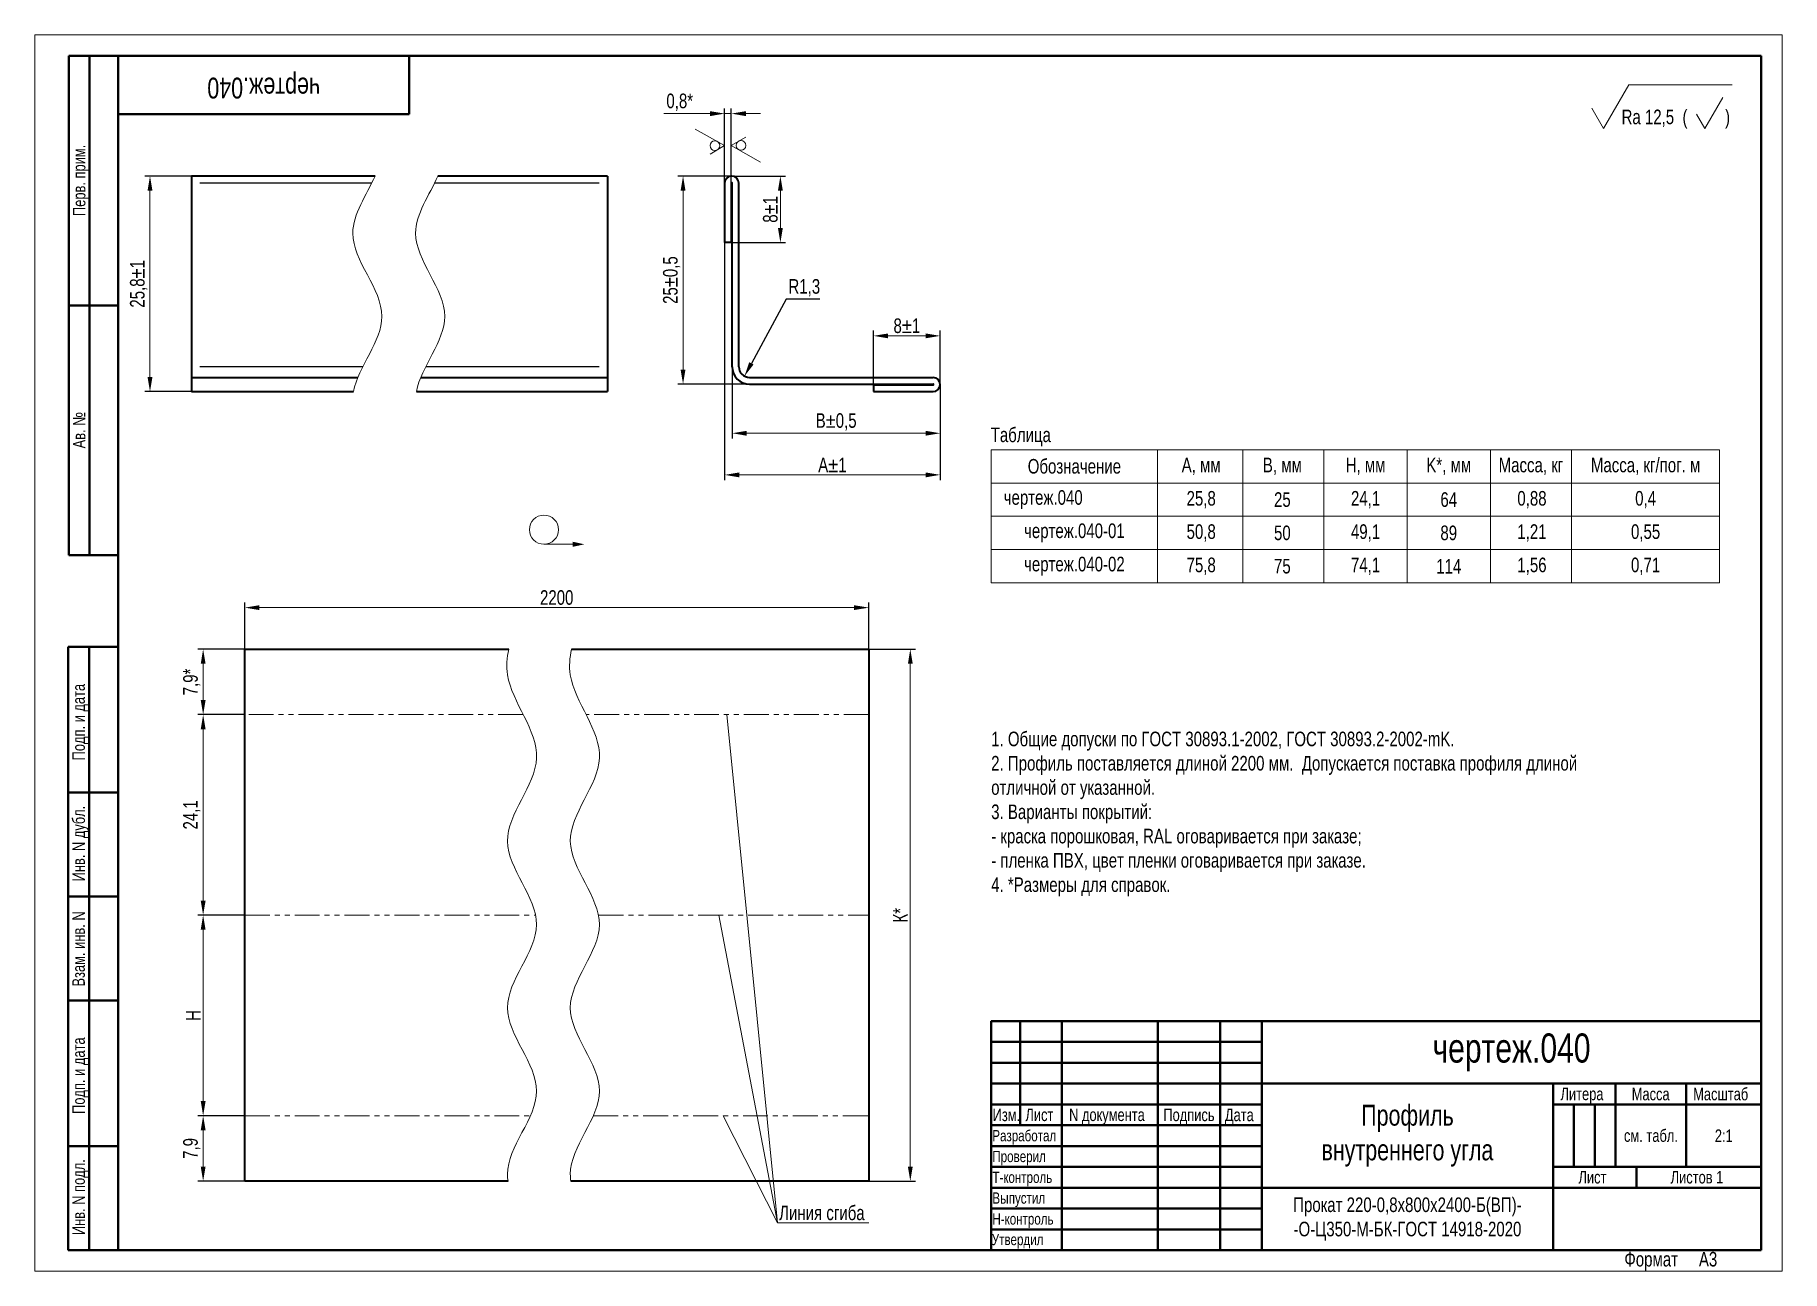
# Model space of a CAD drawing. Header units: millimetres. Extents: x 8320 to 8740, y -709 to -412.
import ezdxf

# ---------------------------------------------------------------- set-up
doc = ezdxf.new("R2010")
doc.units = ezdxf.units.MM
doc.linetypes.add('LT_07', pattern=[20, 10, -2, 2, -2, 2, -2])
for name, color, linetype, lineweight in [('Layer_02', 5, 'Continuous', 13), ('Layer_03', 1, 'Continuous', 13), ('Layer_05', 5, 'Continuous', 13), ('Layer_06', 7, 'Continuous', 35), ('Layer_07', 6, 'Continuous', 13), ('Layer_08', 7, 'Continuous', 40)]:
    doc.layers.add(name, color=color, linetype=linetype, lineweight=lineweight)
doc.styles.add('Style_02', font='ARIALNI_0.TTF', dxfattribs={"width": 0.9, "height": 3.5})
doc.dimstyles.new('DimStyle_03', dxfattribs={"dimtxt": 3.5, "dimasz": 2.5, "dimexe": 1.25, "dimexo": 0.625, "dimtad": 1, "dimtxsty": 'Style_02', "dimcen": 2.5, "dimazin": 3, "dimtfac": 1, "dimtmove": 0, "dimatfit": 3})
doc.dimstyles.new('DimStyle_04', dxfattribs={"dimtxt": 3.5, "dimasz": 2.5, "dimexe": 1.25, "dimexo": 0, "dimtad": 1, "dimlfac": 2, "dimtxsty": 'Style_02', "dimcen": 2.5, "dimazin": 3, "dimtfac": 1, "dimtmove": 0, "dimatfit": 3})

# ---------------------------------------------------------------- blocks, each defined once
blk = doc.blocks.new('*D100')
at = {"layer": 'Layer_03', "color": 0, "lineweight": -2, "ltscale": 0.04, "transparency": 16777216}
for p, q in [((8486.22, -461.7), (8486.22, -518.75)), ((8538.02, -495.8), (8538.02, -518.75))]:
    blk.add_line(p, q, dxfattribs=at)
at = {"layer": 'Layer_03', "color": 0, "ltscale": 0.04, "transparency": 16777216}
blk.add_line((8534.52, -517.5), (8489.72, -517.5), dxfattribs=at)
at = {"layer": 'Layer_03', "color": 0, "lineweight": 50, "ltscale": 0.04, "transparency": 16777216}
for points in [[(8489.72, -516.92), (8489.72, -518.09), (8486.22, -517.5)], [(8534.52, -516.92), (8534.52, -518.09), (8538.02, -517.5)]]:
    blk.add_solid(points, dxfattribs=at)
at = {"layer": 'Layer_03', "color": 0, "ltscale": 0.04, "transparency": 16777216, "insert": (8512.12, -515.12), "char_height": 3.5, "attachment_point": 5, "style": 'Style_02'}
blk.add_mtext('А%%P1', dxfattribs=at)
blk = doc.blocks.new('*D101')
at = {"layer": 'Layer_03', "color": 0, "lineweight": -2, "ltscale": 0.04, "transparency": 16777216}
for p, q in [((8501.02, -475.28), (8492.65, -490.71)), ((8509.09, -475.28), (8501.02, -475.28))]:
    blk.add_line(p, q, dxfattribs=at)
at = {"layer": 'Layer_03', "color": 0, "lineweight": 50, "ltscale": 0.04, "transparency": 16777216}
blk.add_solid([(8492.13, -490.43), (8493.16, -490.99), (8490.98, -493.79)], dxfattribs=at)
at = {"layer": 'Layer_03', "color": 0, "ltscale": 0.04, "transparency": 16777216, "insert": (8505.37, -472.54), "char_height": 3.5, "attachment_point": 5, "style": 'Style_02'}
blk.add_mtext('R1,3', dxfattribs=at)
blk = doc.blocks.new('*D102')
at = {"layer": 'Layer_03', "color": 0, "lineweight": -2, "ltscale": 0.04, "transparency": 16777216}
for p, q in [((8358.07, -445.7), (8346.82, -445.7)), ((8358.07, -497.5), (8346.82, -497.5))]:
    blk.add_line(p, q, dxfattribs=at)
at = {"layer": 'Layer_03', "color": 0, "ltscale": 0.04, "transparency": 16777216}
blk.add_line((8348.07, -449.2), (8348.07, -494), dxfattribs=at)
at = {"layer": 'Layer_03', "color": 0, "lineweight": 50, "ltscale": 0.04, "transparency": 16777216}
for points in [[(8347.49, -449.2), (8348.66, -449.2), (8348.07, -445.7)], [(8347.49, -494), (8348.66, -494), (8348.07, -497.5)]]:
    blk.add_solid(points, dxfattribs=at)
at = {"layer": 'Layer_03', "color": 0, "ltscale": 0.04, "transparency": 16777216, "insert": (8345.34, -471.6), "char_height": 3.5, "attachment_point": 5, "rotation": 90, "style": 'Style_02'}
blk.add_mtext('25,8%%P1', dxfattribs=at)
blk = doc.blocks.new('*D103')
at = {"layer": 'Defpoints', "color": 0, "lineweight": 50, "ltscale": 0.04, "transparency": 16777216}
for p in [(8360.85, -559.4), (8370.85, -559.4), (8370.85, -575.11)]:
    blk.add_point(p, dxfattribs=at)
at = {"layer": 'Layer_03', "color": 0, "lineweight": -2, "ltscale": 0.04, "transparency": 16777216}
for p, q in [((8370.85, -559.4), (8359.6, -559.4)), ((8370.85, -575.11), (8359.6, -575.11))]:
    blk.add_line(p, q, dxfattribs=at)
at = {"layer": 'Layer_03', "color": 0, "ltscale": 0.04, "transparency": 16777216}
blk.add_line((8360.85, -571.61), (8360.85, -562.9), dxfattribs=at)
at = {"layer": 'Layer_03', "color": 0, "lineweight": 50, "ltscale": 0.04, "transparency": 16777216}
for points in [[(8360.27, -562.9), (8361.44, -562.9), (8360.85, -559.4)], [(8360.27, -571.61), (8361.44, -571.61), (8360.85, -575.11)]]:
    blk.add_solid(points, dxfattribs=at)
at = {"layer": 'Layer_03', "color": 0, "ltscale": 0.04, "transparency": 16777216, "insert": (8358.12, -567.26), "char_height": 3.5, "attachment_point": 5, "rotation": 90, "style": 'Style_02'}
blk.add_mtext('7,9*', dxfattribs=at)
blk = doc.blocks.new('*D104')
at = {"layer": 'Layer_03', "color": 0, "lineweight": -2, "ltscale": 0.04, "transparency": 16777216}
for p, q in [((8370.85, -575.11), (8359.6, -575.11)), ((8370.85, -623.3), (8359.6, -623.3))]:
    blk.add_line(p, q, dxfattribs=at)
at = {"layer": 'Layer_03', "color": 0, "ltscale": 0.04, "transparency": 16777216}
blk.add_line((8360.85, -619.8), (8360.85, -578.61), dxfattribs=at)
at = {"layer": 'Layer_03', "color": 0, "lineweight": 50, "ltscale": 0.04, "transparency": 16777216}
for points in [[(8360.27, -578.61), (8361.44, -578.61), (8360.85, -575.11)], [(8360.27, -619.8), (8361.44, -619.8), (8360.85, -623.3)]]:
    blk.add_solid(points, dxfattribs=at)
at = {"layer": 'Layer_03', "color": 0, "ltscale": 0.04, "transparency": 16777216, "insert": (8358.12, -599.2), "char_height": 3.5, "attachment_point": 5, "rotation": 90, "style": 'Style_02'}
blk.add_mtext('24,1', dxfattribs=at)
blk = doc.blocks.new('*D105')
at = {"layer": 'Layer_03', "color": 0, "lineweight": -2, "ltscale": 0.04, "transparency": 16777216}
for p, q in [((8370.85, -623.3), (8359.6, -623.3)), ((8370.85, -671.48), (8359.6, -671.48))]:
    blk.add_line(p, q, dxfattribs=at)
at = {"layer": 'Layer_03', "color": 0, "ltscale": 0.04, "transparency": 16777216}
blk.add_line((8360.85, -667.98), (8360.85, -626.8), dxfattribs=at)
at = {"layer": 'Layer_03', "color": 0, "lineweight": 50, "ltscale": 0.04, "transparency": 16777216}
for points in [[(8360.27, -626.8), (8361.44, -626.8), (8360.85, -623.3)], [(8360.27, -667.98), (8361.44, -667.98), (8360.85, -671.48)]]:
    blk.add_solid(points, dxfattribs=at)
at = {"layer": 'Layer_03', "color": 0, "ltscale": 0.04, "transparency": 16777216, "insert": (8358.48, -647.39), "char_height": 3.5, "attachment_point": 5, "rotation": 90, "style": 'Style_02'}
blk.add_mtext('Н', dxfattribs=at)
blk = doc.blocks.new('*D106')
at = {"layer": 'Layer_03', "color": 0, "lineweight": -2, "ltscale": 0.04, "transparency": 16777216}
for p, q in [((8370.85, -671.48), (8359.6, -671.48)), ((8370.85, -687.19), (8359.6, -687.19))]:
    blk.add_line(p, q, dxfattribs=at)
at = {"layer": 'Layer_03', "color": 0, "ltscale": 0.04, "transparency": 16777216}
blk.add_line((8360.85, -683.69), (8360.85, -674.98), dxfattribs=at)
at = {"layer": 'Layer_03', "color": 0, "lineweight": 50, "ltscale": 0.04, "transparency": 16777216}
for points in [[(8360.27, -674.98), (8361.44, -674.98), (8360.85, -671.48)], [(8360.27, -683.69), (8361.44, -683.69), (8360.85, -687.19)]]:
    blk.add_solid(points, dxfattribs=at)
at = {"layer": 'Layer_03', "color": 0, "ltscale": 0.04, "transparency": 16777216, "insert": (8358.12, -679.34), "char_height": 3.5, "attachment_point": 5, "rotation": 90, "style": 'Style_02'}
blk.add_mtext('7,9', dxfattribs=at)
blk = doc.blocks.new('*D107')
at = {"layer": 'Layer_03', "color": 0, "lineweight": -2, "ltscale": 0.04, "transparency": 16777216}
for p, q in [((8520.85, -559.4), (8532.1, -559.4)), ((8520.85, -687.19), (8532.1, -687.19))]:
    blk.add_line(p, q, dxfattribs=at)
at = {"layer": 'Layer_03', "color": 0, "ltscale": 0.04, "transparency": 16777216}
blk.add_line((8530.85, -562.9), (8530.85, -683.69), dxfattribs=at)
at = {"layer": 'Layer_03', "color": 0, "lineweight": 50, "ltscale": 0.04, "transparency": 16777216}
for points in [[(8530.27, -562.9), (8531.44, -562.9), (8530.85, -559.4)], [(8530.27, -683.69), (8531.44, -683.69), (8530.85, -687.19)]]:
    blk.add_solid(points, dxfattribs=at)
at = {"layer": 'Layer_03', "color": 0, "ltscale": 0.04, "transparency": 16777216, "insert": (8528.46, -623.3), "char_height": 3.5, "attachment_point": 5, "rotation": 90, "style": 'Style_02'}
blk.add_mtext('К*', dxfattribs=at)
blk = doc.blocks.new('*D108')
at = {"layer": 'Layer_03', "color": 0, "lineweight": -2, "ltscale": 0.04, "transparency": 16777216}
for p, q in [((8370.85, -559.4), (8370.85, -548.15)), ((8520.85, -559.4), (8520.85, -548.15))]:
    blk.add_line(p, q, dxfattribs=at)
at = {"layer": 'Layer_03', "color": 0, "ltscale": 0.04, "transparency": 16777216}
blk.add_line((8374.35, -549.4), (8517.35, -549.4), dxfattribs=at)
at = {"layer": 'Layer_03', "color": 0, "lineweight": 50, "ltscale": 0.04, "transparency": 16777216}
for points in [[(8374.35, -548.82), (8374.35, -549.98), (8370.85, -549.4)], [(8517.35, -548.82), (8517.35, -549.98), (8520.85, -549.4)]]:
    blk.add_solid(points, dxfattribs=at)
at = {"layer": 'Layer_03', "color": 0, "ltscale": 0.04, "transparency": 16777216, "insert": (8445.85, -546.99), "char_height": 3.5, "attachment_point": 5, "style": 'Style_02'}
blk.add_mtext('2200', dxfattribs=at)
blk = doc.blocks.new('*D109')
at = {"layer": 'Layer_03', "color": 0, "lineweight": -2, "ltscale": 0.04, "transparency": 16777216}
for p, q in [((8488.02, -491.5), (8488.02, -508.75)), ((8538.02, -495.8), (8538.02, -508.75))]:
    blk.add_line(p, q, dxfattribs=at)
at = {"layer": 'Layer_03', "color": 0, "ltscale": 0.04, "transparency": 16777216}
blk.add_line((8491.52, -507.5), (8534.52, -507.5), dxfattribs=at)
at = {"layer": 'Layer_03', "color": 0, "lineweight": 50, "ltscale": 0.04, "transparency": 16777216}
for points in [[(8491.52, -506.92), (8491.52, -508.09), (8488.02, -507.5)], [(8534.52, -506.92), (8534.52, -508.09), (8538.02, -507.5)]]:
    blk.add_solid(points, dxfattribs=at)
at = {"layer": 'Layer_03', "color": 0, "ltscale": 0.04, "transparency": 16777216, "insert": (8513.02, -504.77), "char_height": 3.5, "attachment_point": 5, "style": 'Style_02'}
blk.add_mtext('В%%P0,5', dxfattribs=at)
blk = doc.blocks.new('*D110')
at = {"layer": 'Layer_03', "color": 0, "ltscale": 0.04, "transparency": 16777216}
for p, q in [((8482.72, -430.7), (8471.63, -430.7)), ((8487.82, -430.7), (8486.22, -430.7)), ((8491.32, -430.7), (8494.82, -430.7))]:
    blk.add_line(p, q, dxfattribs=at)
at = {"layer": 'Layer_03', "color": 0, "lineweight": -2, "ltscale": 0.04, "transparency": 16777216}
for p, q in [((8486.22, -447.4), (8486.22, -429.45)), ((8487.82, -447.4), (8487.82, -429.45))]:
    blk.add_line(p, q, dxfattribs=at)
at = {"layer": 'Layer_03', "color": 0, "lineweight": 50, "ltscale": 0.04, "transparency": 16777216}
for points in [[(8482.72, -430.12), (8482.72, -431.29), (8486.22, -430.7)], [(8491.32, -430.12), (8491.32, -431.29), (8487.82, -430.7)]]:
    blk.add_solid(points, dxfattribs=at)
at = {"layer": 'Layer_03', "color": 0, "ltscale": 0.04, "transparency": 16777216, "insert": (8475.42, -427.97), "char_height": 3.5, "attachment_point": 5, "style": 'Style_02'}
blk.add_mtext('0,8*', dxfattribs=at)
blk = doc.blocks.new('*D111')
at = {"layer": 'Layer_03', "color": 0, "lineweight": -2, "ltscale": 0.04, "transparency": 16777216}
for p, q in [((8487.92, -445.7), (8474.97, -445.7)), ((8492.22, -495.7), (8474.97, -495.7))]:
    blk.add_line(p, q, dxfattribs=at)
at = {"layer": 'Layer_03', "color": 0, "ltscale": 0.04, "transparency": 16777216}
blk.add_line((8476.22, -449.2), (8476.22, -492.2), dxfattribs=at)
at = {"layer": 'Layer_03', "color": 0, "lineweight": 50, "ltscale": 0.04, "transparency": 16777216}
for points in [[(8475.63, -449.2), (8476.8, -449.2), (8476.22, -445.7)], [(8475.63, -492.2), (8476.8, -492.2), (8476.22, -495.7)]]:
    blk.add_solid(points, dxfattribs=at)
at = {"layer": 'Layer_03', "color": 0, "ltscale": 0.04, "transparency": 16777216, "insert": (8473.48, -470.7), "char_height": 3.5, "attachment_point": 5, "rotation": 90, "style": 'Style_02'}
blk.add_mtext('25%%P0,5', dxfattribs=at)
blk = doc.blocks.new('*D125')
at = {"layer": 'Layer_03', "color": 0, "lineweight": -2, "ltscale": 0.04, "transparency": 16777216}
for p, q in [((8522.02, -495.9), (8522.02, -482.85)), ((8538.02, -495.79), (8538.02, -482.85))]:
    blk.add_line(p, q, dxfattribs=at)
at = {"layer": 'Layer_03', "color": 0, "ltscale": 0.04, "transparency": 16777216}
blk.add_line((8525.52, -484.1), (8534.52, -484.1), dxfattribs=at)
at = {"layer": 'Layer_03', "color": 0, "lineweight": 50, "ltscale": 0.04, "transparency": 16777216}
for points in [[(8525.52, -483.52), (8525.52, -484.69), (8522.02, -484.1)], [(8534.52, -483.52), (8534.52, -484.69), (8538.02, -484.1)]]:
    blk.add_solid(points, dxfattribs=at)
at = {"layer": 'Layer_03', "color": 0, "ltscale": 0.04, "transparency": 16777216, "insert": (8530.02, -481.69), "char_height": 3.5, "attachment_point": 5, "style": 'Style_02'}
blk.add_mtext('8%%P1', dxfattribs=at)
blk = doc.blocks.new('*D140')
at = {"layer": 'Layer_03', "color": 0, "lineweight": -2, "ltscale": 0.04, "transparency": 16777216}
for p, q in [((8487.92, -445.7), (8500.87, -445.7)), ((8487.82, -461.7), (8500.87, -461.7))]:
    blk.add_line(p, q, dxfattribs=at)
at = {"layer": 'Layer_03', "color": 0, "ltscale": 0.04, "transparency": 16777216}
blk.add_line((8499.62, -449.2), (8499.62, -458.2), dxfattribs=at)
at = {"layer": 'Layer_03', "color": 0, "lineweight": 50, "ltscale": 0.04, "transparency": 16777216}
for points in [[(8499.03, -449.2), (8500.2, -449.2), (8499.62, -445.7)], [(8499.03, -458.2), (8500.2, -458.2), (8499.62, -461.7)]]:
    blk.add_solid(points, dxfattribs=at)
at = {"layer": 'Layer_03', "color": 0, "ltscale": 0.04, "transparency": 16777216, "insert": (8497.21, -453.7), "char_height": 3.5, "attachment_point": 5, "rotation": 90, "style": 'Style_02'}
blk.add_mtext('8%%P1', dxfattribs=at)

msp = doc.modelspace()

# ---------------------------------------------------------------- linework, layer by layer
at = {"layer": 'Layer_05', "linetype": 'LT_07', "ltscale": 0.6}
for p, q in [((8437.802, -575.112), (8370.853, -575.112)), ((8520.853, -575.112), (8452.92, -575.112)), ((8370.853, -623.296), (8440.765, -623.296)), ((8455.883, -623.296), (8520.853, -623.296)), ((8370.853, -671.481), (8439.518, -671.481)), ((8454.636, -671.481), (8520.853, -671.481))]:
    msp.add_line(p, q, dxfattribs=at)
at = {"layer": 'Layer_06', "lineweight": 13, "ltscale": 0.303109}
msp.add_line((8697.484, -434.3), (8703.546, -423.8), dxfattribs=at)
at = {"layer": 'Layer_06', "lineweight": 13}
msp.add_line((8703.546, -423.8), (8728.415, -423.8), dxfattribs=at)
at = {"layer": 'Layer_06', "lineweight": 13, "ltscale": 0.216506}
msp.add_line((8721.849, -434.3), (8726.179, -426.8), dxfattribs=at)
at = {"layer": 'Layer_06', "lineweight": 13, "ltscale": 0.141451}
msp.add_line((8697.484, -434.3), (8694.655, -429.4), dxfattribs=at)
at = {"layer": 'Layer_06', "lineweight": 13, "ltscale": 0.101036}
msp.add_line((8721.849, -434.3), (8719.828, -430.8), dxfattribs=at)
at = {"layer": 'Layer_06'}
for p, q in [((8358.073, -445.702), (8358.073, -497.502)), ((8402.186, -445.702), (8358.073, -445.702)), ((8458.073, -445.702), (8417.304, -445.702)), ((8458.073, -445.702), (8458.073, -497.502)), ((8486.217, -447.402), (8486.217, -461.702)), ((8487.817, -447.402), (8487.817, -461.702)), ((8488.017, -491.502), (8488.017, -447.402)), ((8489.617, -491.502), (8489.617, -447.402)), ((8487.817, -461.702), (8486.217, -461.702)), ((8358.073, -494.102), (8398.045, -494.102)), ((8413.163, -494.102), (8458.073, -494.102)), ((8492.217, -494.102), (8536.317, -494.102)), ((8358.073, -497.502), (8397.004, -497.502)), ((8412.122, -497.502), (8458.073, -497.502)), ((8492.217, -495.702), (8536.317, -495.702)), ((8522.017, -495.902), (8536.317, -495.902)), ((8522.017, -495.902), (8522.017, -497.502)), ((8522.017, -497.502), (8536.317, -497.502)), ((8370.853, -559.399), (8434.307, -559.399)), ((8370.853, -687.194), (8370.853, -559.399)), ((8449.425, -559.399), (8520.853, -559.399)), ((8520.853, -559.399), (8520.853, -687.194)), ((8434.137, -687.194), (8370.853, -687.194)), ((8520.853, -687.194), (8449.255, -687.194))]:
    msp.add_line(p, q, dxfattribs=at)
at = {"layer": 'Layer_06', "lineweight": 25}
for p, q in [((8401.369, -447.402), (8360.073, -447.402)), ((8456.073, -447.402), (8416.487, -447.402)), ((8399.246, -491.502), (8360.073, -491.502)), ((8456.073, -491.502), (8414.364, -491.502))]:
    msp.add_line(p, q, dxfattribs=at)
at = {"layer": 'Layer_06'}
for centre, radius, start, end in [((8487.917, -447.402), 1.7, 0, 180), ((8487.917, -447.402), 0.1, 0, 180), ((8492.217, -491.502), 4.2, 180, 270), ((8492.217, -491.502), 2.6, 180, 270), ((8536.317, -495.802), 1.7, 270, 90), ((8536.317, -495.802), 0.1, 270, 90)]:
    msp.add_arc(centre, radius, start, end, dxfattribs=at)
at = {"layer": 'Layer_07'}
for p, q in [((8320.415, -411.8), (8320.415, -708.8)), ((8740.415, -411.8), (8320.415, -411.8)), ((8740.415, -708.8), (8740.415, -411.8)), ((8486.205, -438.359), (8479.169, -434.425)), ((8487.817, -438.359), (8491.317, -436.318)), ((8486.205, -438.359), (8482.723, -440.432)), ((8487.817, -438.359), (8494.817, -442.357)), ((8550.292, -543.458), (8550.292, -511.458)), ((8550.292, -511.458), (8725.415, -511.458)), ((8590.292, -543.458), (8590.292, -511.458)), ((8610.777, -543.458), (8610.777, -511.458)), ((8630.292, -543.458), (8630.292, -511.458)), ((8650.292, -543.458), (8650.292, -511.458)), ((8670.292, -543.458), (8670.292, -511.458)), ((8689.807, -543.458), (8689.807, -511.458)), ((8725.415, -543.458), (8725.415, -511.458)), ((8550.292, -519.458), (8725.415, -519.458)), ((8550.292, -527.458), (8725.415, -527.458)), ((8442.779, -534.171), (8449.683, -534.179)), ((8550.292, -535.458), (8725.415, -535.458)), ((8550.292, -543.458), (8725.415, -543.458)), ((8486.757, -575.112), (8498.949, -697.194)), ((8484.853, -623.296), (8498.949, -697.194)), ((8485.894, -671.481), (8498.949, -697.194)), ((8498.949, -697.194), (8520.853, -697.194)), ((8320.415, -708.8), (8740.415, -708.8))]:
    msp.add_line(p, q, dxfattribs=at)
for centre, radius in [((8483.871, -438.391), 1.166), ((8490.151, -438.349), 1.166), ((8442.779, -530.666), 3.505)]:
    msp.add_circle(centre, radius, dxfattribs=at)
for points, knots in [([(8402.186, -445.702), (8400.117, -450.276), (8392.02, -461.517), (8410.148, -478.794), (8398.105, -491.465), (8397.004, -497.502)], [133.7871111, 133.7871111, 133.7871111, 133.7871111, 148.3273407, 169.5169608, 188.6721369, 188.6721369, 188.6721369, 188.6721369]), ([(8417.304, -445.702), (8415.235, -450.276), (8407.137, -461.517), (8425.266, -478.794), (8413.223, -491.465), (8412.122, -497.502)], [133.7871111, 133.7871111, 133.7871111, 133.7871111, 148.3273407, 169.5169608, 188.6721369, 188.6721369, 188.6721369, 188.6721369]), ([(8434.307, -559.399), (8433.821, -561.447), (8433.178, -570.163), (8447.5, -585.545), (8427.137, -605.545), (8447.966, -625.545), (8427.012, -645.545), (8448, -665.546), (8433.425, -679.427), (8434.05, -686.644), (8434.137, -687.194)], [14.6776689, 14.6776689, 14.6776689, 14.6776689, 21.1896201, 42.3792402, 63.5688603, 84.7584804, 105.9481005, 127.1377206, 148.3273407, 150.0742957, 150.0742957, 150.0742957, 150.0742957]), ([(8449.425, -559.399), (8448.938, -561.447), (8448.295, -570.163), (8462.617, -585.545), (8442.255, -605.545), (8463.084, -625.545), (8442.13, -645.545), (8463.117, -665.546), (8448.543, -679.427), (8449.168, -686.644), (8449.255, -687.194)], [14.6776689, 14.6776689, 14.6776689, 14.6776689, 21.1896201, 42.3792402, 63.5688603, 84.7584804, 105.9481005, 127.1377206, 148.3273407, 150.0742957, 150.0742957, 150.0742957, 150.0742957])]:
    msp.add_open_spline(points, degree=3, knots=knots, dxfattribs=at)
msp.add_solid([(8449.683, -534.794), (8452.504, -534.183), (8449.683, -533.563)], dxfattribs=at)
at = {"layer": 'Layer_08', "linetype": 'Continuous'}
for p, q in [((8735.415, -416.8), (8328.539, -416.8)), ((8328.539, -536.8), (8328.539, -416.8)), ((8333.539, -536.8), (8333.539, -416.8)), ((8340.415, -416.8), (8340.415, -703.8)), ((8410.415, -416.8), (8410.415, -430.8)), ((8735.415, -703.8), (8735.415, -416.8)), ((8340.415, -430.8), (8410.415, -430.8)), ((8328.539, -476.8), (8340.415, -476.8)), ((8328.539, -536.8), (8340.415, -536.8)), ((8328.415, -703.8), (8328.415, -558.8)), ((8328.415, -558.8), (8340.415, -558.8)), ((8333.415, -703.8), (8333.415, -558.8)), ((8328.415, -593.8), (8340.415, -593.8)), ((8328.415, -618.8), (8340.415, -618.8)), ((8328.415, -643.8), (8340.415, -643.8)), ((8550.292, -653.766), (8615.335, -653.766)), ((8550.292, -658.77), (8615.335, -658.77)), ((8550.292, -663.773), (8615.335, -663.773)), ((8690.385, -668.776), (8690.385, -683.786)), ((8695.389, -668.776), (8695.389, -683.786)), ((8328.415, -678.8), (8340.415, -678.8)), ((8550.292, -678.783), (8615.335, -678.783)), ((8550.292, -683.786), (8615.335, -683.786)), ((8550.292, -688.79), (8615.335, -688.79)), ((8550.292, -693.793), (8615.335, -693.793)), ((8550.292, -698.796), (8615.335, -698.796)), ((8328.415, -703.8), (8340.415, -703.8)), ((8340.415, -703.8), (8735.415, -703.8))]:
    msp.add_line(p, q, dxfattribs=at)
for points in [[(8735.415, -648.763), (8550.292, -648.763), (8550.292, -703.8)], [(8557.297, -648.763), (8557.297, -673.78)], [(8567.303, -648.763), (8567.303, -703.8)], [(8590.319, -648.763), (8590.319, -703.8)], [(8605.329, -648.763), (8605.329, -703.8)], [(8615.335, -648.763), (8615.335, -703.8)], [(8735.415, -663.773), (8615.335, -663.773)], [(8685.382, -663.773), (8685.382, -703.8)], [(8700.392, -663.773), (8700.392, -683.786)], [(8717.403, -663.773), (8717.403, -683.786)], [(8717.403, -663.773), (8717.403, -683.786)], [(8550.292, -668.776), (8615.335, -668.776)], [(8685.382, -668.776), (8735.415, -668.776)], [(8550.292, -673.78), (8615.335, -673.78)], [(8685.382, -683.786), (8735.415, -683.786)], [(8705.395, -683.786), (8705.395, -688.79)], [(8615.335, -688.79), (8735.415, -688.79)]]:
    msp.add_lwpolyline(points, dxfattribs=at)

# ---------------------------------------------------------------- texts
at = {"layer": 'Layer_02', "linetype": 'Continuous', "style": 'Style_02', "width": 0.9}
for s, height, p in [('Rа 12,5  (         )', 3.5, (8701.837, -433.24)), ('Изм.', 3, (8550.643, -672.776)), ('Лист', 3, (8558.524, -672.765)), ('N документа', 3, (8569.021, -672.758)), ('Подпись', 3, (8591.672, -672.78)), ('Дата', 3, (8606.464, -672.787)), ('Разработал', 2.7, (8550.557, -677.622)), ('Проверил', 2.7, (8550.57, -682.626)), ('Т-контроль', 2.7, (8550.602, -687.623)), ('Выпустил', 2.7, (8550.578, -692.617)), ('Н-контроль', 2.7, (8550.602, -697.63)), ('Утвердил', 2.7, (8550.43, -702.577))]:
    msp.add_text(s, height=height, dxfattribs=at).set_placement(p)
at = {"layer": 'Layer_02', "linetype": 'Continuous', "lineweight": 25, "style": 'Style_02', "width": 0.9}
for s, p in [('Перв. прим.', (8332.538, -455.324)), ('Ав. №', (8332.539, -511.137)), ('Подп. и дата', (8332.411, -586.121)), ('Инв. N дубл.', (8332.418, -615.179)), ('Взам. инв. N', (8332.409, -640.441)), ('Подп. и дата', (8332.415, -671.064)), ('Инв. N подл.', (8332.413, -700.174))]:
    msp.add_text(s, height=3, rotation=90, dxfattribs=at).set_placement(p)
for s, p in [('Литера', (8687.152, -667.744)), ('Масса', (8704.28, -667.773)), ('Масштаб', (8719.048, -667.771)), ('Лист ', (8691.469, -687.758)), ('Листов 1', (8713.629, -687.763))]:
    msp.add_text(s, height=3, dxfattribs=at).set_placement(p)
at = {"layer": 'Layer_02', "ltscale": 0.04, "style": 'Style_02', "width": 0.9}
msp.add_text('Линия сгиба', height=3.5, dxfattribs=at).set_placement((8499.311, -696.562))
at = {"layer": 'Layer_02', "linetype": 'Continuous', "insert": (8375.415, -423.8), "char_height": 5, "width": 70, "attachment_point": 5, "rotation": 180, "style": 'Style_02'}
msp.add_mtext('чертеж.040', dxfattribs=at)
at = {"layer": 'Layer_02', "char_height": 3.5, "style": 'Style_02'}
for s, insert, width, attachment_point in [('Таблица', (8557.407, -508.381), 40, 5), ('Обозначение', (8570.292, -515.458), 40, 5), ('А, мм', (8600.777, -515.458), 20, 5), ('В, мм', (8620.292, -515.458), 20, 5), ('Н, мм', (8640.292, -515.458), 20, 5), ('K*, мм', (8660.292, -515.458), 20, 5), ('Масса, кг', (8680.049, -515.458), 19.5151, 5), ('Масса, кг/пог. м', (8707.611, -515.458), 35.60823, 5), ('   чертеж.040', (8550.292, -523.458), 40, 4), ('\\pxsm0.6;25,8', (8600.777, -523.458), 20, 5), ('25', (8620.292, -523.458), 20, 5), ('\\pxsm0.6;24,1', (8640.292, -523.458), 20, 5), ('\\pxsm0.6;64', (8660.292, -523.458), 20, 5), ('\\pxsm0.6;0,88', (8680.292, -523.458), 20, 5), ('\\pxsm0.6;0,4', (8707.611, -523.458), 35.60823, 5), ('чертеж.040-01', (8570.292, -531.458), 40, 5), ('\\pxsm0.6;50,8', (8600.777, -531.458), 20, 5), ('50', (8620.292, -531.458), 20, 5), ('\\pxsm0.6;49,1', (8640.292, -531.458), 20, 5), ('\\pxsm0.6;89', (8660.292, -531.458), 20, 5), ('\\pxsm0.6;1,21', (8680.292, -531.458), 20, 5), ('\\pxsm0.6;0,55', (8707.611, -531.458), 35.60823, 5), ('чертеж.040-02', (8570.292, -539.458), 40, 5), ('\\pxsm0.6;75,8', (8600.777, -539.458), 20, 5), ('\\pxsm0.6;74,1', (8640.292, -539.458), 20, 5), ('\\pxsm0.6;1,56', (8680.292, -539.458), 20, 5), ('\\pxsm0.6;0,71', (8707.611, -539.458), 35.60823, 5), ('75', (8620.292, -539.458), 20, 5), ('\\pxsm0.6;114', (8660.292, -539.458), 20, 5)]:
    msp.add_mtext(s, dxfattribs=dict(at, insert=insert, width=width, attachment_point=attachment_point))
at = {"layer": 'Layer_02', "insert": (8550.292, -618.763), "char_height": 3.5, "attachment_point": 7, "style": 'Style_02'}
msp.add_mtext_dynamic_manual_height_columns('1. Общие допуски по ГОСТ 30893.1-2002, ГОСТ 30893.2-2002-mK.\\P\\pxb0.25,ql;2. Профиль поставляется длиной 2200 мм.  Допускается поставка профиля длиной отличной от указанной.\\P\\pq*;3. Варианты покрытий:\\P- краска порошковая, RAL оговаривается при заказе;\\P- пленка ПВХ, цвет пленки оговаривается при заказе.\\P\\pql;4. *Размеры для справок.', width=149.61439, gutter_width=70, heights=[66.329], dxfattribs=at)
at = {"layer": 'Layer_02', "linetype": 'Continuous', "attachment_point": 5, "style": 'Style_02'}
for s, insert, char_height, width in [('чертеж.040', (8675.375, -656.268), 7, 120.08), ('Профиль \\Pвнутреннего угла', (8650.359, -676.281), 5, 70.04667), ('см. табл.', (8708.898, -676.281), 3, 17.01133), ('2:1', (8726.409, -676.281), 3, 18.012), ('Прокат 220-0,8х800х2400-Б(ВП)-\\P-О-Ц350-М-БК-ГОСТ 14918-2020', (8650.359, -696.295), 3.5, 70.04667)]:
    msp.add_mtext(s, dxfattribs=dict(at, insert=insert, char_height=char_height, width=width))
at = {"layer": 'Layer_02', "linetype": 'Continuous', "lineweight": 25, "insert": (8702.513, -704.206), "char_height": 3.5, "width": 32.95146, "attachment_point": 1, "style": 'Style_02'}
msp.add_mtext('Формат     А3', dxfattribs=at)

# ---------------------------------------------------------------- dimensions: what is measured, and where the dimension line sits
at = {"layer": 'Layer_03', "ltscale": 0.04}
for base, p1, p2, text, picture, middle in [((8486.217, -430.702), (8487.817, -447.402), (8486.217, -447.402), '<>*', '*D110', (8475.423, -427.967)), ((8486.217, -517.502), (8538.017, -495.802), (8486.217, -461.702), 'А%%P1', '*D100', (8512.117, -515.12)), ((8538.017, -484.102), (8522.017, -495.902), (8538.017, -495.79), '<>%%P1', '*D125', (8530.017, -481.69)), ((8538.017, -507.502), (8488.017, -491.502), (8538.017, -495.802), 'В%%P0,5', '*D109', (8513.017, -504.767)), ((8520.853, -549.399), (8370.853, -559.399), (8520.853, -559.399), '2200', '*D108', (8445.853, -546.987))]:
    dim = msp.add_linear_dim(base=base, p1=p1, p2=p2, text=text, dimstyle='DimStyle_04', override={"dimasz": 3.5, "dimdec": 1, "dimlfac": 0.5, "dimlwd": -1}, dxfattribs=at)
    dim.commit()
    dim.dimension.update_dxf_attribs({"geometry": picture, "text_midpoint": middle})
for base, p1, p2, text, picture, middle in [((8348.073, -497.502), (8358.073, -445.702), (8358.073, -497.502), '25,8%%P1', '*D102', (8345.337, -471.602)), ((8476.217, -495.702), (8487.917, -445.702), (8492.217, -495.702), '<>%%P0,5', '*D111', (8473.482, -470.702)), ((8499.617, -461.702), (8487.917, -445.702), (8487.817, -461.702), '<>%%P1', '*D140', (8497.205, -453.702)), ((8360.853, -559.399), (8370.853, -575.112), (8370.853, -559.399), '<>*', '*D103', (8358.118, -567.256)), ((8530.853, -687.194), (8520.853, -559.399), (8520.853, -687.194), 'К*', '*D107', (8528.465, -623.296)), ((8360.853, -623.296), (8370.853, -671.481), (8370.853, -623.296), 'Н', '*D105', (8358.478, -647.388))]:
    dim = msp.add_linear_dim(base=base, p1=p1, p2=p2, angle=90, text=text, dimstyle='DimStyle_04', override={"dimasz": 3.5, "dimdec": 1, "dimlfac": 0.5, "dimlwd": -1}, dxfattribs=at)
    dim.commit()
    dim.dimension.update_dxf_attribs({"geometry": picture, "text_midpoint": middle})
dim = msp.add_radius_dim(center=(8492.217, -491.502), mpoint=(8493.457, -489.217), dimstyle='DimStyle_03', override={"dimasz": 3.5, "dimlfac": 0.5, "dimse1": 1}, dxfattribs=at)
dim.commit()
dim.dimension.update_dxf_attribs({"geometry": '*D101', "text_midpoint": (8505.367, -475.276), "dimtype": 164})
for base, p1, p2, picture, middle in [((8360.853, -575.112), (8370.853, -623.296), (8370.853, -575.112), '*D104', (8358.118, -599.204)), ((8360.853, -671.481), (8370.853, -687.194), (8370.853, -671.481), '*D106', (8358.118, -679.337))]:
    dim = msp.add_linear_dim(base=base, p1=p1, p2=p2, angle=90, dimstyle='DimStyle_04', override={"dimasz": 3.5, "dimdec": 1, "dimlfac": 0.5, "dimlwd": -1}, dxfattribs=at)
    dim.commit()
    dim.dimension.update_dxf_attribs({"geometry": picture, "text_midpoint": middle})

doc.saveas('drawing.dxf')
